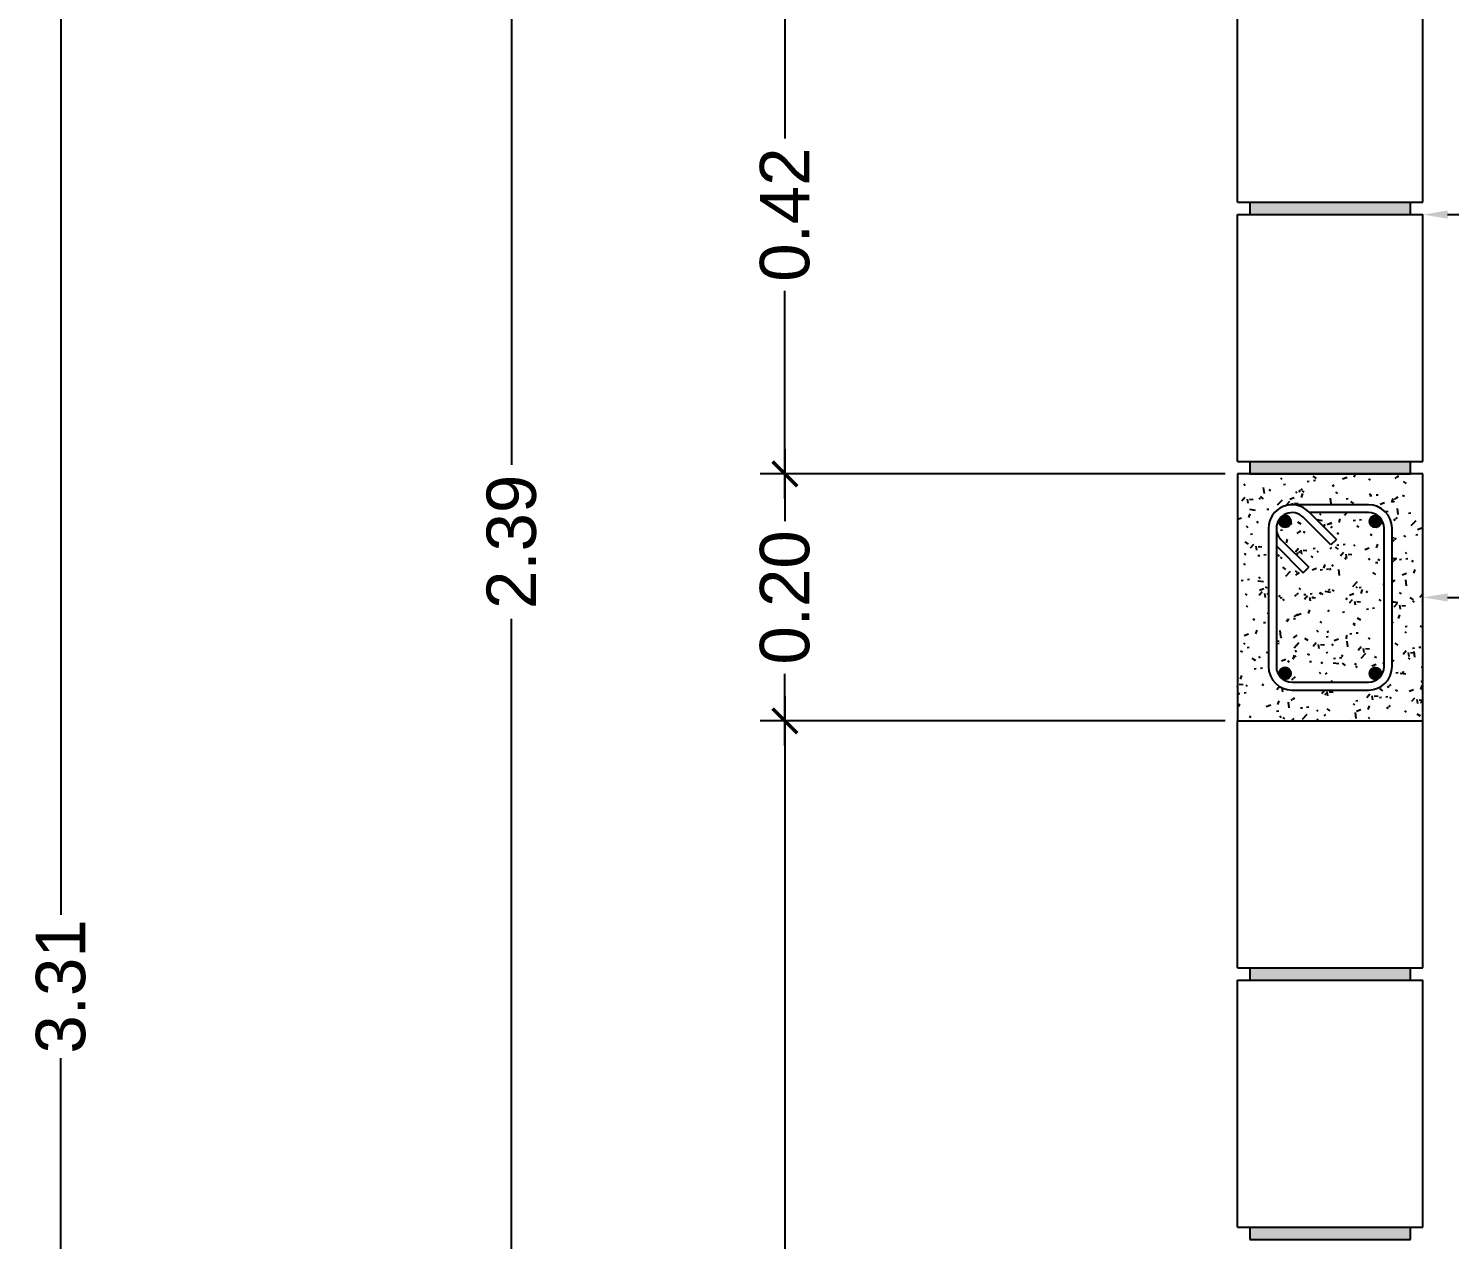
# Model space of a CAD drawing. Header units: metres. Extents: x 258817 to 259192, y 1878716 to 1878911.
# Drawn here: x 259179.861 to 259181.012, y 1878739.725 to 1878740.705 of the extents above; entities that cross this region are included whole.
import ezdxf
from ezdxf import colors
from ezdxf.entities.mleader import LeaderData, LeaderLine
from ezdxf.math import Vec2, Vec3

# ---------------------------------------------------------------- set-up
doc = ezdxf.new("R2010")
doc.units = ezdxf.units.M
doc.header["$MEASUREMENT"] = 0
doc.layers.add('0.1', color=1, linetype='Continuous', lineweight=9)
doc.layers.add('Vistas', color=7, linetype='Continuous')
doc.styles.get("Standard").update_dxf_attribs({"font": 'arial.ttf'})
doc.dimstyles.new('JPcotas20', dxfattribs={"dimtxt": 0.04, "dimasz": 0.02, "dimexe": 0.02, "dimexo": 0.01, "dimgap": 0.01, "dimtad": 0, "dimzin": 1, "dimdsep": 46, "dimtxsty": 'Standard', "dimblk": 'ARCHTICK', "dimcen": 2.5, "dimdle": 0.02, "dimclrd": 1, "dimclre": 1, "dimclrt": 2, "dimadec": 0, "dimazin": 0, "dimtfac": 1, "dimtmove": 1, "dimatfit": 2, "dimfxl": 1.25, "dimarcsym": 0})

# ---------------------------------------------------------------- blocks, each defined once
blk = doc.blocks.new('Bloque')
h = blk.add_hatch(color=256)
h.dxf.hatch_style = 1
h.paths.add_polyline_path([(-0.06500000000000128, 0.009999999999999787), (-0.06500000000000127, 8.673617379884035e-19), (0.06499999999999773, 0), (0.06499999999999773, 0.009999999999999787)])
for p, q in [((-0.07500000000000284, 0.009999999999999787), (-0.07500000000000284, 0.21)), ((-0.07500000000000284, 0.21), (0.07499999999999574, 0.21)), ((0.07499999999999929, 0.009999999999999787), (0.07499999999999574, 0.21)), ((-0.07500000000000284, 0.009999999999999787), (-0.06500000000000128, 0.009999999999999787)), ((-0.06500000000000128, 0.009999999999999787), (-0.06500000000000128, 0)), ((-0.06500000000000128, 0.009999999999999787), (0.06499999999999773, 0.009999999999999787)), ((-0.06500000000000128, 0), (0.06499999999999773, 0)), ((0.06499999999999773, 0), (0.06499999999999773, 0.009999999999999787)), ((0.06499999999999773, 0.009999999999999787), (0.07499999999999929, 0.009999999999999787))]:
    blk.add_line(p, q)
blk = doc.blocks.new('Solera Intermedia')
at = {"layer": 'Vistas'}
h = blk.add_hatch(dxfattribs=at)
h.set_pattern_fill('FP_1', color=256, scale=0.001, style=0, pattern_type=2)
h.set_pattern_definition([(49.99999999999999, (-27.03235714041512, 14.39042432792485), (0.03643649882390161, -0.003187713201625367), [0.00381, -0.04191]), (355, (-27.03235714041512, 14.39042432792485), (-0.007048450637260457, 0.03821172008185581), [0.003048, -0.033528]), (100.451, (-27.02932114040595, 14.39015832799487), (0.02938857289101913, 0.03502294419989923), [0.003238, -0.035618]), (46.184, (-27.03235714041512, 14.40058432798833), (0.05421605576489392, -0.008408366208599218), [0.005715, -0.062865]), (96.63599999999998, (-27.02783914041356, 14.39988332777284), (0.04748050142084204, 0.04948544265564791), [0.004856999999999998, -0.05342699999999998]), (351.184, (-27.03235714041512, 14.40058432798833), (0.04748105749519273, 0.04948459764551189), [0.004572000000000001, -0.050292]), (21, (-27.02727714041248, 14.39804432797246), (0.03032264590381153, -0.02045280194477181), [0.00381, -0.04191]), (326, (-27.02727714041248, 14.39804432797246), (0.01236069566969662, 0.0368378801040606), [0.003048, -0.033528]), (71.45100000000001, (-27.02475014040829, 14.39634032780305), (0.04268328529264974, 0.01638389433639848), [0.003238, -0.035618]), (37.50000000000001, (-27.03235714041512, 14.39042432792485), (0.0006180667407672544, 0.01691081956925676), [0.001676, -0.031445, 0.001676, -0.03236, -0.033655]), (37.50000000000001, (-27.03235714041512, 14.39042432792485), (0.0006180667407672544, 0.01691081956925676), [-0.06715800000000001, 0.001676, -0.031979]), (7.499999999999999, (-27.03235714041512, 14.39042432792485), (0.01336413812266817, 0.02003577892766457), [0.001676, -0.017729, 0.001676, -0.03068300000000001, -0.012827]), (7.499999999999999, (-27.03235714041512, 14.39042432792485), (0.01336413812266817, 0.02003577892766457), [-0.051765, 0.001676, -0.011151]), (327.5, (-27.04368614041596, 14.39042432792485), (0.02711815875975743, -0.001146058672403351), [0.001676, -0.011024, 0.001676, -0.037948, -0.05257800000000001]), (327.5, (-27.04368614041596, 14.39042432792485), (0.02711815875975743, -0.001146058672403351), [-0.052324, 0.001676, -0.050902]), (317.5, (-27.04876614041859, 14.39042432792485), (0.0296257896324425, 0.005085069680374332), [0.001676, -0.014834, 0.001676, -0.024638, -0.037338]), (317.5, (-27.04876614041859, 14.39042432792485), (0.0296257896324425, 0.005085069680374332), [-0.042824, 0.001676, -0.035662])])
h.paths.add_polyline_path([(-0.07500000001164153, 0), (0.07500000001164153, 0), (0.07500000001164153, 0.1999999999534339), (-0.07500000001164153, 0.1999999999534339), (-0.07500000001164153, 0.03911949717439711)])
h.paths.add_polyline_path([(-0.02196974388789386, 0.02499999990686774), (-0.0309500000148546, 0.02499999990686774), (-0.03588050280814059, 0.0256491128820926), (-0.04047500001615845, 0.02755221608094871), (-0.04442038419074379, 0.03057961585000157), (-0.04744778393069282, 0.03452500002458692), (-0.04935088698402978, 0.03911949717439711), (-0.04999999998835847, 0.04404999990947545), (-0.04999999998835847, 0.1559500000439584), (-0.04935088698402978, 0.1608805027790368), (-0.04744778393069282, 0.165474999928847), (-0.04442038419074379, 0.1694203841034323), (-0.04047500001615845, 0.1724477838724852), (-0.03588050280814059, 0.1743508868385106), (-0.0309500000148546, 0.1750000000465661), (0.03094999998575076, 0.1750000000465661), (0.03588050280814059, 0.1743508868385106), (0.04047499998705462, 0.1724477838724852), (0.04442038419074379, 0.1694203841034323), (0.04744778393069282, 0.165474999928847), (0.04935088698402978, 0.1608805027790368), (0.04999999998835847, 0.1559500000439584), (0.04999999998835847, 0.04404999990947545), (0.04935088698402978, 0.03911949717439711), (0.04744778393069282, 0.03452500002458692), (0.04442038419074379, 0.03057961585000157), (0.04047499998705462, 0.02755221608094871), (0.03588050280814059, 0.0256491128820926), (0.03094999998575076, 0.02499999990686774), (0.004971024492988363, 0.02499999990686774)])
h.paths.add_polyline_path([(-0.01747961580986157, 0.03135000006295741), (0.03094999998575076, 0.03135000006295741), (0.03423700187704526, 0.03178274189122021), (0.03729999999632128, 0.03305147727951407), (0.0399302561127115, 0.0350697438698262), (0.04194852261571214, 0.03769999998621643), (0.043217258004006, 0.0407629981637001), (0.04365000000689179, 0.04404999990947545), (0.04365000000689179, 0.1559500000439584), (0.043217258004006, 0.1592370017897338), (0.04194852261571214, 0.1622999999672174), (0.0399302561127115, 0.1649302560836077), (0.03729999999632128, 0.1669485226739198), (0.03423700187704526, 0.1682172580622137), (0.03094999998575076, 0.1686499998904765), (-0.01670923162600957, 0.1686499998904765), (0.004971024492988363, 0.1469697437714785), (0.0004808964149560779, 0.1424796157516539), (-0.02196974388789386, 0.1649302560836077), (-0.02460000000428408, 0.1669485226739198), (-0.0276629981235601, 0.1682172580622137), (-0.0309500000148546, 0.1686499998904765), (-0.03423700187704526, 0.1682172580622137), (-0.03729999999632128, 0.1669485226739198), (-0.0399302561127115, 0.1649302560836077), (-0.04194852261571214, 0.1622999999672174), (-0.043217258004006, 0.1592370017897338), (-0.04365000000689179, 0.1559500000439584), (-0.043217258004006, 0.1526629980653524), (-0.04194852261571214, 0.1495999998878688), (-0.0399302561127115, 0.1469697437714785), (-0.01747961580986157, 0.1245191034395248), (-0.02196974388789386, 0.1200289754197001), (-0.04365000000689179, 0.1417092315386981), (-0.04365000000689179, 0.04404999990947545), (-0.043217258004006, 0.0407629981637001), (-0.04194852261571214, 0.03769999998621643), (-0.0399302561127115, 0.0350697438698262), (-0.03729999999632128, 0.03305147727951407), (-0.03423700187704526, 0.03178274189122021), (-0.0309500000148546, 0.03135000006295741), (-0.02196974388789386, 0.03135000006295741)])
h = blk.add_hatch(color=256, dxfattribs=at)
edge = h.paths.add_edge_path()
edge.add_arc((-0.03656266006873921, 0.1615626600105315), 0.004762499999998909, 0, 360)
for points in [[(-0.03656266006873921, 0.156800159951672), (-0.03398785818717442, 0.1575561901554465), (-0.03223053770489059, 0.1595842461101711), (-0.03184863546630368, 0.1622404344379902), (-0.03296340274391696, 0.164681434398517), (-0.03522090878686868, 0.1661322452127934), (-0.03790441137971357, 0.1661322452127934), (-0.04016191742266528, 0.164681434398517), (-0.04127668470027857, 0.1622404344379902), (-0.04089478246169165, 0.1595842461101711), (-0.03913746197940782, 0.1575561901554465)], [(0.03724043449619785, 0.1568486355245113), (0.03968143431120552, 0.1579634028021246), (0.0411322453583125, 0.1602209086995572), (0.0411322453583125, 0.1629044113215059), (0.03968143431120552, 0.1651619174517691), (0.03724043449619785, 0.1662766847293824), (0.03458424608106725, 0.165894782403484), (0.0325561901263427, 0.1641374619212002), (0.03180016006808728, 0.1615626600105315), (0.0325561901263427, 0.1589878580998629), (0.03458424608106725, 0.1572305376175791)], [(-0.03656266006873921, 0.03367483988404274), (-0.03398785818717442, 0.03443086985498667), (-0.03223053770489059, 0.03645892580971122), (-0.03184863546630368, 0.03911511437036097), (-0.03296340274391696, 0.04155611409805715), (-0.03522090878686868, 0.04300692514516413), (-0.03790441137971357, 0.04300692514516413), (-0.04016191742266528, 0.04155611409805715), (-0.04127668470027857, 0.03911511437036097), (-0.04089478246169165, 0.03645892580971122), (-0.03913746197940782, 0.03443086985498667)], [(0.03588488567038439, 0.03372331522405148), (0.03854107408551499, 0.03410521754994988), (0.04056913001113571, 0.03586253803223372), (0.04132516006939113, 0.03843733994290233), (0.04056913001113571, 0.04101214185357094), (0.03854107408551499, 0.04276946233585477), (0.03588488567038439, 0.04315136442892253), (0.03344388582627289, 0.04203659715130925), (0.03199307477916591, 0.03977909125387669), (0.03199307477916591, 0.03709558863192797), (0.03344388582627289, 0.03483808250166476)]]:
    blk.add_hatch(color=256, dxfattribs=at).paths.add_polyline_path(points)
h = blk.add_hatch(color=256, dxfattribs=at)
edge = h.paths.add_edge_path()
edge.add_arc((0.03656266006873921, 0.1615626600105315), 0.004762500000000728, 0, 360)
h = blk.add_hatch(color=256, dxfattribs=at)
edge = h.paths.add_edge_path()
edge.add_arc((-0.03656266006873921, 0.03843733994290233), 0.004762499999998909, 0, 360)
h = blk.add_hatch(color=256, dxfattribs=at)
edge = h.paths.add_edge_path()
edge.add_arc((0.03656266006873921, 0.03843733994290233), 0.004762499999998909, 0, 360)
for p, q in [((0.07500000001164153, 0.1999999999534339), (-0.07500000001164153, 0.1999999999534339)), ((-0.07500000001164153, 0.1999999999534339), (-0.07500000001164153, 0)), ((0.07500000001164153, 0), (0.07500000001164153, 0.1999999999534339)), ((0.03094999998575076, 0.1750000000465661), (-0.0309500000148546, 0.1750000000465661)), ((-0.04016191742266528, 0.164681434398517), (-0.04127668470027857, 0.1622404344379902)), ((-0.04127668470027857, 0.1622404344379902), (-0.04089478246169165, 0.1595842461101711)), ((-0.03790441137971357, 0.1661322452127934), (-0.04016191742266528, 0.164681434398517)), ((-0.03522090878686868, 0.1661322452127934), (-0.03790441137971357, 0.1661322452127934)), ((-0.03296340274391696, 0.164681434398517), (-0.03522090878686868, 0.1661322452127934)), ((-0.03184863546630368, 0.1622404344379902), (-0.03296340274391696, 0.164681434398517)), ((-0.03223053770489059, 0.1595842461101711), (-0.03184863546630368, 0.1622404344379902)), ((0.0004808964149560779, 0.1424796157516539), (-0.02196974388789386, 0.1649302560836077)), ((0.004971024492988363, 0.1469697437714785), (-0.01747961580986157, 0.1694203841034323)), ((0.03094999998575076, 0.1686499998904765), (-0.01670923162600957, 0.1686499998904765)), ((0.0325561901263427, 0.1641374619212002), (0.03180016006808728, 0.1615626600105315)), ((0.03180016006808728, 0.1615626600105315), (0.0325561901263427, 0.1589878580998629)), ((0.03458424608106725, 0.165894782403484), (0.0325561901263427, 0.1641374619212002)), ((0.03724043449619785, 0.1662766847293824), (0.03458424608106725, 0.165894782403484)), ((0.03968143431120552, 0.1651619174517691), (0.03724043449619785, 0.1662766847293824)), ((0.0411322453583125, 0.1629044113215059), (0.03968143431120552, 0.1651619174517691)), ((0.0411322453583125, 0.1602209086995572), (0.0411322453583125, 0.1629044113215059)), ((-0.04999999998835847, 0.1559500000439584), (-0.04999999998835847, 0.04404999990947545)), ((-0.04365000000689179, 0.1559500000439584), (-0.04365000000689179, 0.04404999990947545)), ((-0.04089478246169165, 0.1595842461101711), (-0.03913746197940782, 0.1575561901554465)), ((-0.03913746197940782, 0.1575561901554465), (-0.03656266006873921, 0.156800159951672)), ((-0.03656266006873921, 0.156800159951672), (-0.03398785818717442, 0.1575561901554465)), ((-0.03398785818717442, 0.1575561901554465), (-0.03223053770489059, 0.1595842461101711)), ((0.0325561901263427, 0.1589878580998629), (0.03458424608106725, 0.1572305376175791)), ((0.03458424608106725, 0.1572305376175791), (0.03724043449619785, 0.1568486355245113)), ((0.03724043449619785, 0.1568486355245113), (0.03968143431120552, 0.1579634028021246)), ((0.03968143431120552, 0.1579634028021246), (0.0411322453583125, 0.1602209086995572)), ((0.04365000000689179, 0.04404999990947545), (0.04365000000689179, 0.1559500000439584)), ((0.04999999998835847, 0.04404999990947545), (0.04999999998835847, 0.1559500000439584)), ((-0.04365000000689179, 0.1417092315386981), (-0.02196974388789386, 0.1200289754197001)), ((-0.0399302561127115, 0.1469697437714785), (-0.01747961580986157, 0.1245191034395248)), ((0.004971024492988363, 0.1469697437714785), (0.0004808964149560779, 0.1424796157516539)), ((-0.02196974388789386, 0.1200289754197001), (-0.01747961580986157, 0.1245191034395248)), ((-0.04016191742266528, 0.04155611409805715), (-0.04127668470027857, 0.03911511437036097)), ((-0.04127668470027857, 0.03911511437036097), (-0.04089478246169165, 0.03645892580971122)), ((-0.04089478246169165, 0.03645892580971122), (-0.03913746197940782, 0.03443086985498667)), ((-0.03790441137971357, 0.04300692514516413), (-0.04016191742266528, 0.04155611409805715)), ((-0.03522090878686868, 0.04300692514516413), (-0.03790441137971357, 0.04300692514516413)), ((-0.03296340274391696, 0.04155611409805715), (-0.03522090878686868, 0.04300692514516413)), ((-0.03398785818717442, 0.03443086985498667), (-0.03223053770489059, 0.03645892580971122)), ((-0.03184863546630368, 0.03911511437036097), (-0.03296340274391696, 0.04155611409805715)), ((-0.03223053770489059, 0.03645892580971122), (-0.03184863546630368, 0.03911511437036097)), ((0.03344388582627289, 0.04203659715130925), (0.03199307477916591, 0.03977909125387669)), ((0.03199307477916591, 0.03977909125387669), (0.03199307477916591, 0.03709558863192797)), ((0.03199307477916591, 0.03709558863192797), (0.03344388582627289, 0.03483808250166476)), ((0.03588488567038439, 0.04315136442892253), (0.03344388582627289, 0.04203659715130925)), ((0.03344388582627289, 0.03483808250166476), (0.03588488567038439, 0.03372331522405148)), ((0.03854107408551499, 0.04276946233585477), (0.03588488567038439, 0.04315136442892253)), ((0.04056913001113571, 0.04101214185357094), (0.03854107408551499, 0.04276946233585477)), ((0.03854107408551499, 0.03410521754994988), (0.04056913001113571, 0.03586253803223372)), ((0.04132516006939113, 0.03843733994290233), (0.04056913001113571, 0.04101214185357094)), ((0.04056913001113571, 0.03586253803223372), (0.04132516006939113, 0.03843733994290233)), ((-0.03913746197940782, 0.03443086985498667), (-0.03656266006873921, 0.03367483988404274)), ((-0.03656266006873921, 0.03367483988404274), (-0.03398785818717442, 0.03443086985498667)), ((-0.0309500000148546, 0.03135000006295741), (0.03094999998575076, 0.03135000006295741)), ((-0.0309500000148546, 0.02499999990686774), (0.03094999998575076, 0.02499999990686774)), ((0.03588488567038439, 0.03372331522405148), (0.03854107408551499, 0.03410521754994988)), ((-0.07500000001164153, 0), (0.07500000001164153, 0))]:
    blk.add_line(p, q, dxfattribs=at)
for centre, radius in [((-0.03656266006873921, 0.1615626600105315), 0.004762499999998909), ((0.03656266006873921, 0.1615626600105315), 0.004762500000000728), ((-0.03656266006873921, 0.03843733994290233), 0.004762499999998909), ((0.03656266006873921, 0.03843733994290233), 0.004762499999998909)]:
    blk.add_circle(centre, radius, dxfattribs=at)
for centre, radius, start, end in [((-0.0309500000148546, 0.1559500000439584), 0.01904999999999974, 44.99999528352232, 180), ((0.03094999998575076, 0.1559500000439584), 0.01904999999999927, 0, 90), ((-0.0309500000148546, 0.1559500000439584), 0.01269999999999854, 44.99999528352232, 180), ((0.03094999998575076, 0.1559500000439584), 0.01270000000000437, 0, 90), ((-0.0309500000148546, 0.1559500000439584), 0.01270000000000073, 180, 224.9999952835223), ((-0.0309500000148546, 0.04404999990947545), 0.01905000000000109, 180, 270), ((-0.0309500000148546, 0.04404999990947545), 0.012699999999998, 180, 270), ((0.03094999998575076, 0.04404999990947545), 0.01269999999999618, 270, 0), ((0.03094999998575076, 0.04404999990947545), 0.01904999999999927, 270, 0)]:
    blk.add_arc(centre, radius, start, end, dxfattribs=at)
blk = doc.blocks.new('_ArchTick')
at = {"color": 0, "linetype": 'ByBlock', "const_width": 0.15}
blk.add_lwpolyline([(-0.5, -0.5), (0.5, 0.5)], dxfattribs=at)
blk = doc.blocks.new('*D310')
at = {"layer": 'Defpoints', "color": 0, "transparency": 16777216}
for p in [(259179.8873806402, 1878741.58452228), (259180.615089978, 1878741.58452228), (259180.615089978, 1878738.27452228)]:
    blk.add_point(p, dxfattribs=at)
at = {"layer": 'Vistas', "color": 1, "lineweight": -2, "transparency": 16777216}
for p, q in [((259179.8873806402, 1878741.60452228), (259179.8873806402, 1878739.987598679)), ((259180.605089978, 1878741.58452228), (259179.8673806402, 1878741.58452228)), ((259179.8873806402, 1878738.25452228), (259179.8873806402, 1878739.871445882)), ((259180.605089978, 1878738.27452228), (259179.8673806402, 1878738.27452228))]:
    blk.add_line(p, q, dxfattribs=at)
at = {"layer": 'Vistas', "color": 1, "lineweight": -2, "transparency": 16777216, "xscale": 0.02, "yscale": 0.02, "zscale": 0.02}
for p, rotation in [((259179.8873806402, 1878741.58452228), 90), ((259179.8873806402, 1878738.27452228), 270)]:
    blk.add_blockref('_ArchTick', p, dxfattribs=dict(at, rotation=rotation))
at = {"layer": 'Vistas', "color": 2, "transparency": 16777216, "insert": (259179.8873806407, 1878739.92952228), "char_height": 0.04, "attachment_point": 5, "rotation": 90}
blk.add_mtext('3.31', dxfattribs=at)
blk = doc.blocks.new('*D312')
at = {"layer": 'Defpoints', "color": 0, "transparency": 16777216}
for p in [(259180.2523121878, 1878741.48452228), (259180.615089978, 1878741.48452228), (259180.615089978, 1878739.09452228)]:
    blk.add_point(p, dxfattribs=at)
at = {"layer": 'Vistas', "color": 1, "lineweight": -2, "transparency": 16777216}
for p, q in [((259180.2523121878, 1878741.50452228), (259180.2523121878, 1878740.351855159)), ((259180.605089978, 1878741.48452228), (259180.2323121878, 1878741.48452228)), ((259180.2523121878, 1878739.07452228), (259180.2523121878, 1878740.227189402)), ((259180.605089978, 1878739.09452228), (259180.2323121878, 1878739.09452228))]:
    blk.add_line(p, q, dxfattribs=at)
at = {"layer": 'Vistas', "color": 1, "lineweight": -2, "transparency": 16777216, "xscale": 0.02, "yscale": 0.02, "zscale": 0.02}
for p, rotation in [((259180.2523121878, 1878741.48452228), 90), ((259180.2523121878, 1878739.09452228), 270)]:
    blk.add_blockref('_ArchTick', p, dxfattribs=dict(at, rotation=rotation))
at = {"layer": 'Vistas', "color": 2, "transparency": 16777216, "insert": (259180.2523121883, 1878740.28952228), "char_height": 0.04, "attachment_point": 5, "rotation": 90}
blk.add_mtext('2.39', dxfattribs=at)
blk = doc.blocks.new('*D316')
at = {"layer": 'Defpoints', "color": 0, "transparency": 16777216}
for p in [(259180.4735677979, 1878740.14452228), (259180.840089978, 1878740.14452228), (259180.840089978, 1878739.09452228)]:
    blk.add_point(p, dxfattribs=at)
at = {"layer": 'Vistas', "color": 1, "lineweight": -2, "transparency": 16777216}
for p, q in [((259180.4735677979, 1878740.16452228), (259180.4735677979, 1878739.679740561)), ((259180.830089978, 1878740.14452228), (259180.4535677979, 1878740.14452228)), ((259180.4735677979, 1878739.07452228), (259180.4735677979, 1878739.559303999)), ((259180.830089978, 1878739.09452228), (259180.4535677979, 1878739.09452228))]:
    blk.add_line(p, q, dxfattribs=at)
at = {"layer": 'Vistas', "color": 1, "lineweight": -2, "transparency": 16777216, "xscale": 0.02, "yscale": 0.02, "zscale": 0.02}
for p, rotation in [((259180.4735677979, 1878740.14452228), 90), ((259180.4735677979, 1878739.09452228), 270)]:
    blk.add_blockref('_ArchTick', p, dxfattribs=dict(at, rotation=rotation))
at = {"layer": 'Vistas', "color": 2, "transparency": 16777216, "insert": (259180.4735677983, 1878739.61952228), "char_height": 0.04, "attachment_point": 5, "rotation": 90}
blk.add_mtext('1.05', dxfattribs=at)
blk = doc.blocks.new('*D317')
at = {"layer": 'Defpoints', "color": 0, "transparency": 16777216}
for p in [(259180.4735677981, 1878740.34452228), (259180.840089978, 1878740.34452228), (259180.840089978, 1878740.14452228)]:
    blk.add_point(p, dxfattribs=at)
at = {"layer": 'Vistas', "color": 1, "lineweight": -2, "transparency": 16777216}
for p, q in [((259180.4735677981, 1878740.36452228), (259180.4735677981, 1878740.306404954)), ((259180.830089978, 1878740.34452228), (259180.4535677981, 1878740.34452228)), ((259180.4735677981, 1878740.12452228), (259180.4735677981, 1878740.182639606)), ((259180.830089978, 1878740.14452228), (259180.4535677981, 1878740.14452228))]:
    blk.add_line(p, q, dxfattribs=at)
at = {"layer": 'Vistas', "color": 1, "lineweight": -2, "transparency": 16777216, "xscale": 0.02, "yscale": 0.02, "zscale": 0.02}
for p, rotation in [((259180.4735677981, 1878740.34452228), 90), ((259180.4735677981, 1878740.14452228), 270)]:
    blk.add_blockref('_ArchTick', p, dxfattribs=dict(at, rotation=rotation))
at = {"layer": 'Vistas', "color": 2, "transparency": 16777216, "insert": (259180.4735677986, 1878740.24452228), "char_height": 0.04, "attachment_point": 5, "rotation": 90}
blk.add_mtext('0.20', dxfattribs=at)
blk = doc.blocks.new('*D318')
at = {"layer": 'Defpoints', "color": 0, "transparency": 16777216}
for p in [(259180.4735677983, 1878740.76452228), (259180.840089978, 1878740.76452228), (259180.840089978, 1878740.34452228)]:
    blk.add_point(p, dxfattribs=at)
at = {"layer": 'Vistas', "color": 1, "lineweight": -2, "transparency": 16777216}
for p, q in [((259180.4735677983, 1878740.78452228), (259180.4735677983, 1878740.616268528)), ((259180.830089978, 1878740.76452228), (259180.4535677983, 1878740.76452228)), ((259180.4735677983, 1878740.32452228), (259180.4735677983, 1878740.492776032)), ((259180.830089978, 1878740.34452228), (259180.4535677983, 1878740.34452228))]:
    blk.add_line(p, q, dxfattribs=at)
at = {"layer": 'Vistas', "color": 1, "lineweight": -2, "transparency": 16777216, "xscale": 0.02, "yscale": 0.02, "zscale": 0.02}
for p, rotation in [((259180.4735677983, 1878740.76452228), 90), ((259180.4735677983, 1878740.34452228), 270)]:
    blk.add_blockref('_ArchTick', p, dxfattribs=dict(at, rotation=rotation))
at = {"layer": 'Vistas', "color": 2, "transparency": 16777216, "insert": (259180.4735677988, 1878740.55452228), "char_height": 0.04, "attachment_point": 5, "rotation": 90}
blk.add_mtext('0.42', dxfattribs=at)
blk = doc.blocks.new('*D327')
at = {"layer": 'Defpoints', "color": 0, "transparency": 16777216}
for p in [(259180.4735677981, 1878740.14452228), (259180.840089978, 1878740.14452228), (259180.840089978, 1878739.09452228)]:
    blk.add_point(p, dxfattribs=at)
at = {"layer": 'Vistas', "color": 1, "lineweight": -2, "transparency": 16777216}
for p, q in [((259180.4735677981, 1878740.16452228), (259180.4735677981, 1878739.679740561)), ((259180.830089978, 1878740.14452228), (259180.4535677981, 1878740.14452228)), ((259180.4735677981, 1878739.07452228), (259180.4735677981, 1878739.559303999)), ((259180.830089978, 1878739.09452228), (259180.4535677981, 1878739.09452228))]:
    blk.add_line(p, q, dxfattribs=at)
at = {"layer": 'Vistas', "color": 1, "lineweight": -2, "transparency": 16777216, "xscale": 0.02, "yscale": 0.02, "zscale": 0.02}
for p, rotation in [((259180.4735677981, 1878740.14452228), 90), ((259180.4735677981, 1878739.09452228), 270)]:
    blk.add_blockref('_ArchTick', p, dxfattribs=dict(at, rotation=rotation))
at = {"layer": 'Vistas', "color": 2, "transparency": 16777216, "insert": (259180.4735677986, 1878739.61952228), "char_height": 0.04, "attachment_point": 5, "rotation": 90}
blk.add_mtext('1.05', dxfattribs=at)
blk = doc.blocks.new('*D328')
at = {"layer": 'Defpoints', "color": 0, "transparency": 16777216}
for p in [(259180.4735677983, 1878740.34452228), (259180.840089978, 1878740.34452228), (259180.840089978, 1878740.14452228)]:
    blk.add_point(p, dxfattribs=at)
at = {"layer": 'Vistas', "color": 1, "lineweight": -2, "transparency": 16777216}
for p, q in [((259180.4735677983, 1878740.36452228), (259180.4735677983, 1878740.306404954)), ((259180.830089978, 1878740.34452228), (259180.4535677983, 1878740.34452228)), ((259180.4735677983, 1878740.12452228), (259180.4735677983, 1878740.182639606)), ((259180.830089978, 1878740.14452228), (259180.4535677983, 1878740.14452228))]:
    blk.add_line(p, q, dxfattribs=at)
at = {"layer": 'Vistas', "color": 1, "lineweight": -2, "transparency": 16777216, "xscale": 0.02, "yscale": 0.02, "zscale": 0.02}
for p, rotation in [((259180.4735677983, 1878740.34452228), 90), ((259180.4735677983, 1878740.14452228), 270)]:
    blk.add_blockref('_ArchTick', p, dxfattribs=dict(at, rotation=rotation))
at = {"layer": 'Vistas', "color": 2, "transparency": 16777216, "insert": (259180.4735677988, 1878740.24452228), "char_height": 0.04, "attachment_point": 5, "rotation": 90}
blk.add_mtext('0.20', dxfattribs=at)
blk = doc.blocks.new('*D329')
at = {"layer": 'Defpoints', "color": 0, "transparency": 16777216}
for p in [(259180.4735677986, 1878740.76452228), (259180.840089978, 1878740.76452228), (259180.840089978, 1878740.34452228)]:
    blk.add_point(p, dxfattribs=at)
at = {"layer": 'Vistas', "color": 1, "lineweight": -2, "transparency": 16777216}
for p, q in [((259180.4735677986, 1878740.78452228), (259180.4735677986, 1878740.616268528)), ((259180.830089978, 1878740.76452228), (259180.4535677986, 1878740.76452228)), ((259180.4735677986, 1878740.32452228), (259180.4735677986, 1878740.492776032)), ((259180.830089978, 1878740.34452228), (259180.4535677986, 1878740.34452228))]:
    blk.add_line(p, q, dxfattribs=at)
at = {"layer": 'Vistas', "color": 1, "lineweight": -2, "transparency": 16777216, "xscale": 0.02, "yscale": 0.02, "zscale": 0.02}
for p, rotation in [((259180.4735677986, 1878740.76452228), 90), ((259180.4735677986, 1878740.34452228), 270)]:
    blk.add_blockref('_ArchTick', p, dxfattribs=dict(at, rotation=rotation))
at = {"layer": 'Vistas', "color": 2, "transparency": 16777216, "insert": (259180.473567799, 1878740.55452228), "char_height": 0.04, "attachment_point": 5, "rotation": 90}
blk.add_mtext('0.42', dxfattribs=at)

msp = doc.modelspace()

# ---------------------------------------------------------------- block references
for name, p in [('Bloque', (259180.9150899779, 1878740.554522279)), ('Bloque', (259180.9150899779, 1878740.344522279)), ('Solera Intermedia', (259180.9150899779, 1878740.144522279)), ('Bloque', (259180.9150899779, 1878739.934522279)), ('Bloque', (259180.9150899779, 1878739.724522279))]:
    msp.add_blockref(name, p)

# ---------------------------------------------------------------- dimensions: what is measured, and where the dimension line sits
at = {"layer": 'Vistas'}
for base, p1, p2, picture, middle in [((259179.8873806402, 1878741.58452228), (259180.6150899779, 1878738.274522279), (259180.6150899779, 1878741.584522279), '*D310', (259179.8873806407, 1878739.92952228)), ((259180.2523121878, 1878741.48452228), (259180.6150899779, 1878739.094522279), (259180.6150899779, 1878741.484522279), '*D312', (259180.2523121883, 1878740.28952228)), ((259180.4735677983, 1878740.76452228), (259180.8400899779, 1878740.344522279), (259180.8400899779, 1878740.764522279), '*D318', (259180.4735677988, 1878740.55452228)), ((259180.4735677986, 1878740.76452228), (259180.8400899779, 1878740.344522279), (259180.8400899779, 1878740.764522279), '*D329', (259180.473567799, 1878740.55452228)), ((259180.4735677981, 1878740.34452228), (259180.8400899779, 1878740.144522279), (259180.8400899779, 1878740.344522279), '*D317', (259180.4735677986, 1878740.24452228)), ((259180.4735677983, 1878740.34452228), (259180.8400899779, 1878740.144522279), (259180.8400899779, 1878740.344522279), '*D328', (259180.4735677988, 1878740.24452228)), ((259180.4735677979, 1878740.14452228), (259180.8400899779, 1878739.094522279), (259180.8400899779, 1878740.144522279), '*D316', (259180.4735677983, 1878739.61952228)), ((259180.4735677981, 1878740.14452228), (259180.8400899779, 1878739.094522279), (259180.8400899779, 1878740.144522279), '*D327', (259180.4735677986, 1878739.61952228))]:
    dim = msp.add_linear_dim(base=base, p1=p1, p2=p2, angle=90, dimstyle='JPcotas20', dxfattribs=at)
    dim.commit()
    dim.dimension.update_dxf_attribs({"geometry": picture, "text_midpoint": middle})

# ---------------------------------------------------------------- leaders
at = {"layer": '0.1'}
ml = msp.add_multileader_mtext('Standard', dxfattribs=at)
ml.set_content('\\A1;Block de 0.15 x 0.20 x 0.40 m\\P50 kg/cm{\\H0.7x;\\S2^ ;}', color=2)
ml.set_leader_properties()
ml.build(insert=Vec2(0, 0))
ml.multileader.update_dxf_attribs({"dogleg_length": 0.03, "arrow_head_size": 0.02})
ctx = ml.context
ctx.base_point, ctx.char_height, ctx.arrow_head_size, ctx.landing_gap_size, ctx.plane_origin = Vec3(259181.2754706189, 1878740.554522279), 0.04, 0.02, 0.01, Vec3(259180.9900899779, 1878740.554522279)
notes = []
notes.append((ctx, [(0, (1, 1, 0), (259181.2454706189, 1878740.554522279), (1, 0), 0.03, [(0, [(259180.9900899779, 1878740.554522279)], 0, [])])]))
ctx.mtext.insert, ctx.mtext.flow_direction = Vec3(259181.2854706189, 1878740.580402225), 5
ml = msp.add_multileader_mtext('Standard', dxfattribs=at)
ml.set_content('\\A1;Solera intermedia', color=2)
ml.set_leader_properties()
ml.build(insert=Vec2(0, 0))
ml.multileader.update_dxf_attribs({"dogleg_length": 0.03, "arrow_head_size": 0.02})
ctx = ml.context
ctx.base_point, ctx.char_height, ctx.arrow_head_size, ctx.landing_gap_size, ctx.plane_origin = Vec3(259181.2754706189, 1878740.244522279), 0.04, 0.02, 0.01, Vec3(259180.9900899779, 1878740.244522279)
notes.append((ctx, [(0, (1, 1, 0), (259181.2454706189, 1878740.244522279), (1, 0), 0.03, [(0, [(259180.9900899779, 1878740.244522279)], 0, [])])]))
ctx.mtext.insert, ctx.mtext.flow_direction = Vec3(259181.2854706189, 1878740.264863343), 5
for ctx, leaders in notes:
    for number, flags, end, landing, length, lines in leaders:
        leader = LeaderData()
        leader.index, (leader.has_last_leader_line, leader.has_dogleg_vector, leader.attachment_direction) = number, flags
        leader.last_leader_point, leader.dogleg_vector, leader.dogleg_length = Vec3(end), Vec3(landing), length
        for number, points, colour, breaks in lines:
            line = LeaderLine()
            line.index, line.vertices, line.color, line.breaks = number, Vec3.list(points), colors.encode_raw_color(colour), breaks
            leader.lines.append(line)
        ctx.leaders.append(leader)

doc.saveas('drawing.dxf')
